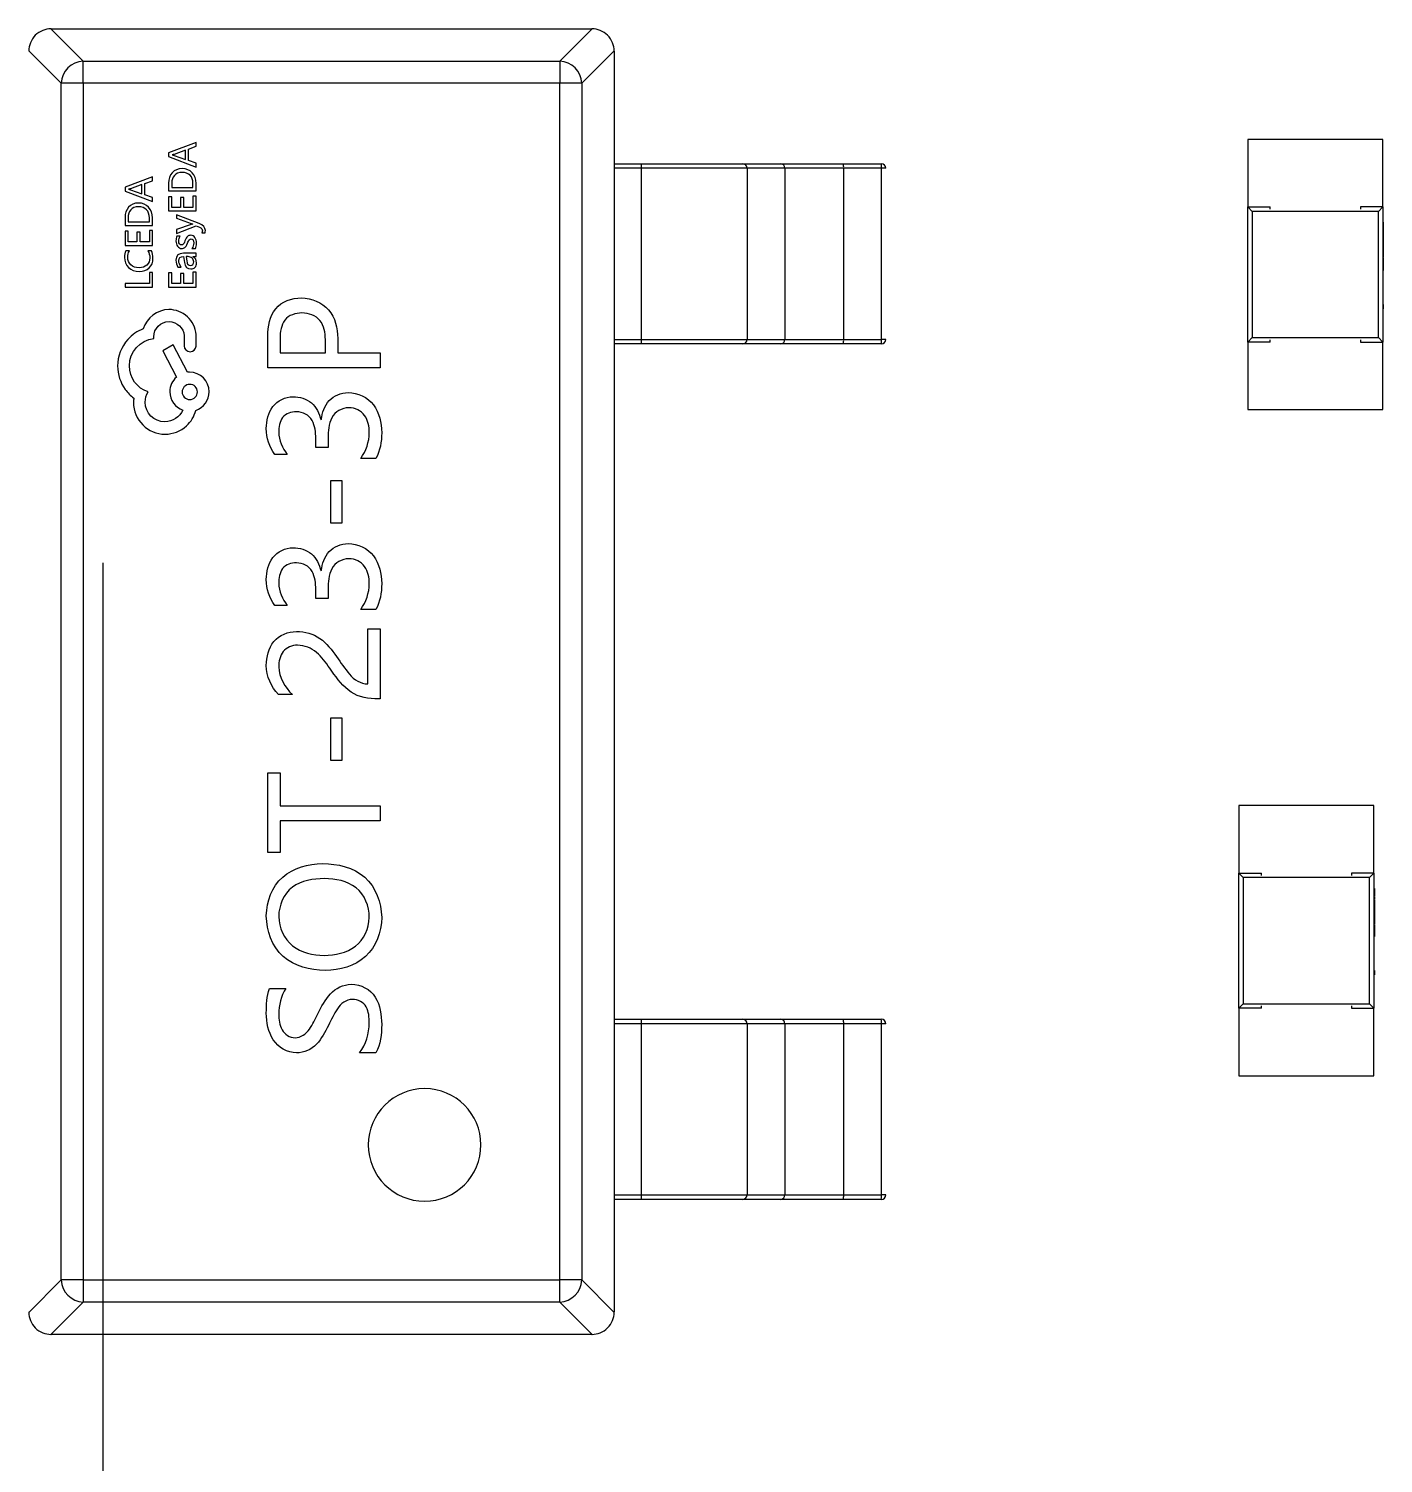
# Model space of a CAD drawing. Header units: millimetres. Extents: x 0 to 297, y 0 to 210.
# Drawn here: x 107.637 to 112.148, y 150.104 to 154.884 of the extents above; entities that cross this region are included whole.
import ezdxf

# ---------------------------------------------------------------- set-up
doc = ezdxf.new("R2010")
doc.units = ezdxf.units.MM
doc.layers.add('图框', color=7, linetype='Continuous')

# ---------------------------------------------------------------- blocks, each defined once
blk = doc.blocks.new('SW_CENTERMARKSYMBOL_6')
at = {"layer": '图框', "color": 0}
for p, q in [((0, 3.75), (0, 6.75)), ((0, 0), (0, 3.75))]:
    blk.add_line(p, q, dxfattribs=at)

msp = doc.modelspace()

# ---------------------------------------------------------------- linework, layer by layer
at = {"color": 7, "linetype": 'Continuous', "lineweight": 25}
for p, q in [((107.7105, 154.8836), (107.8184, 154.7757)), ((107.712, 154.8836), (109.512, 154.8836)), ((109.4055, 154.7757), (109.5134, 154.8836)), ((107.7449, 154.7021), (107.637, 154.81)), ((109.5869, 154.81), (109.479, 154.7021)), ((109.587, 154.8086), (109.587, 150.6086)), ((107.8184, 154.7021), (107.8184, 154.7757)), ((107.8184, 154.7757), (109.4055, 154.7757)), ((109.4055, 154.7757), (109.4055, 154.7021)), ((107.8184, 154.7021), (107.7449, 154.7021)), ((107.7449, 150.7151), (107.7449, 154.7021)), ((107.8184, 154.7021), (107.8184, 150.7151)), ((109.4055, 154.7021), (107.8184, 154.7021)), ((109.479, 154.7021), (109.4055, 154.7021)), ((109.4055, 150.7151), (109.4055, 154.7021)), ((109.479, 154.7021), (109.479, 150.7151)), ((111.6967, 154.5147), (111.6967, 154.2897)), ((112.1467, 154.5147), (111.6967, 154.5147)), ((112.1467, 154.2897), (112.1467, 154.5147)), ((108.1944, 154.5048), (108.1029, 154.47)), ((108.1029, 154.47), (108.1029, 154.4573)), ((108.159, 154.4788), (108.121, 154.465)), ((108.159, 154.4481), (108.159, 154.4788)), ((108.1694, 154.4824), (108.1944, 154.4918)), ((108.1694, 154.4443), (108.1694, 154.4824)), ((108.1944, 154.4918), (108.1944, 154.5048)), ((108.1029, 154.4573), (108.1944, 154.4225)), ((108.1146, 154.4635), (108.1146, 154.4632)), ((108.121, 154.4617), (108.159, 154.4481)), ((108.1944, 154.4355), (108.1694, 154.4443)), ((108.1944, 154.4225), (108.1944, 154.4355)), ((109.587, 154.4336), (109.6769, 154.4336)), ((109.6769, 154.4186), (109.587, 154.4186)), ((109.6769, 154.4336), (110.0152, 154.4336)), ((109.6769, 154.4336), (109.6769, 154.4186)), ((110.0293, 154.4186), (109.6769, 154.4186)), ((109.6769, 154.4186), (109.6769, 153.8486)), ((110.0152, 154.4336), (110.1411, 154.4336)), ((110.0293, 154.4186), (110.0293, 153.8486)), ((110.1552, 154.4186), (110.0293, 154.4186)), ((110.1411, 154.4336), (110.3499, 154.4336)), ((110.1552, 154.4186), (110.1552, 153.8486)), ((110.351, 154.4186), (110.1552, 154.4186)), ((110.3499, 154.4336), (110.4762, 154.4336)), ((110.351, 154.4186), (110.351, 153.8486)), ((110.4772, 154.4186), (110.351, 154.4186)), ((110.4772, 153.8486), (110.4772, 154.4186)), ((110.4912, 154.4186), (110.4772, 154.4186)), ((108.0492, 154.3902), (107.9577, 154.3554)), ((108.0242, 154.3678), (108.0492, 154.3772)), ((108.0492, 154.3772), (108.0492, 154.3902)), ((107.9577, 154.3554), (107.9577, 154.3427)), ((107.9577, 154.3427), (108.0492, 154.3079)), ((107.9694, 154.3489), (107.9694, 154.3486)), ((108.0138, 154.3642), (107.9758, 154.3503)), ((107.9758, 154.3471), (108.0138, 154.3335)), ((108.0138, 154.3335), (108.0138, 154.3642)), ((108.0242, 154.3297), (108.0242, 154.3678)), ((108.0492, 154.3209), (108.0242, 154.3297)), ((108.1029, 154.369), (108.1029, 154.3429)), ((108.1029, 154.3429), (108.1944, 154.3429)), ((108.1029, 154.3235), (108.1029, 154.2764)), ((108.1134, 154.3235), (108.1029, 154.3235)), ((108.1134, 154.3685), (108.1134, 154.3547)), ((108.1134, 154.3547), (108.184, 154.3547)), ((108.1134, 154.2882), (108.1134, 154.3235)), ((108.184, 154.3547), (108.184, 154.368)), ((108.1944, 154.3256), (108.184, 154.3256)), ((108.184, 154.3256), (108.184, 154.2882)), ((108.1944, 154.3429), (108.1944, 154.3681)), ((108.1944, 154.2764), (108.1944, 154.3256)), ((108.0492, 154.3079), (108.0492, 154.3209)), ((108.1029, 154.2764), (108.1944, 154.2764)), ((108.1427, 154.2882), (108.1134, 154.2882)), ((108.1427, 154.3209), (108.1427, 154.2882)), ((108.1532, 154.3209), (108.1427, 154.3209)), ((108.1532, 154.2882), (108.1532, 154.3209)), ((108.184, 154.2882), (108.1532, 154.2882)), ((111.6967, 153.8397), (111.6967, 154.2897)), ((111.7117, 154.2747), (111.6967, 154.2897)), ((111.6967, 154.2897), (111.7717, 154.2897)), ((111.7117, 154.2747), (111.7117, 153.8547)), ((112.1317, 154.2747), (111.7117, 154.2747)), ((111.7717, 154.2822), (111.7717, 154.2897)), ((112.0717, 154.2897), (112.0717, 154.2822)), ((112.1467, 154.2897), (112.0717, 154.2897)), ((112.1317, 154.2747), (112.1467, 154.2897)), ((112.1317, 153.8547), (112.1317, 154.2747)), ((112.1467, 154.2897), (112.1467, 153.8397)), ((107.9577, 154.2544), (107.9577, 154.2283)), ((107.9577, 154.2283), (108.0492, 154.2283)), ((107.9682, 154.2539), (107.9682, 154.2401)), ((107.9682, 154.2401), (108.0388, 154.2401)), ((108.0388, 154.2401), (108.0388, 154.2534)), ((108.0492, 154.2283), (108.0492, 154.2534)), ((108.2043, 154.2344), (108.129, 154.264)), ((108.129, 154.264), (108.129, 154.2521)), ((108.129, 154.2521), (108.1783, 154.2343)), ((108.1782, 154.2312), (108.129, 154.2141)), ((108.129, 154.2013), (108.1943, 154.2269)), ((108.1835, 154.2326), (108.1782, 154.2312)), ((108.1835, 154.2329), (108.1835, 154.2326)), ((108.1943, 154.2269), (108.2061, 154.2219)), ((112.1482, 154.239), (112.1467, 154.239)), ((112.1482, 154.2276), (112.1467, 154.2276)), ((112.1482, 154.239), (112.1482, 154.2276)), ((112.1482, 154.2276), (112.1482, 154.2234)), ((107.9577, 154.2089), (107.9577, 154.1618)), ((107.9682, 154.2089), (107.9577, 154.2089)), ((107.9682, 154.1736), (107.9682, 154.2089)), ((107.9975, 154.2063), (107.9975, 154.1736)), ((108.008, 154.2063), (107.9975, 154.2063)), ((108.008, 154.1736), (108.008, 154.2063)), ((108.0388, 154.211), (108.0388, 154.1736)), ((108.0492, 154.211), (108.0388, 154.211)), ((108.0492, 154.1618), (108.0492, 154.211)), ((108.129, 154.2141), (108.129, 154.2013)), ((108.1416, 154.1922), (108.1304, 154.1922)), ((108.214, 154.2036), (108.2242, 154.2036)), ((112.1482, 154.2234), (112.1467, 154.2234)), ((112.1482, 154.2116), (112.1467, 154.2116)), ((112.1482, 154.21), (112.1467, 154.21)), ((112.1482, 154.2055), (112.1467, 154.2055)), ((112.1482, 154.2012), (112.1467, 154.2012)), ((112.1482, 154.1898), (112.1467, 154.1898)), ((112.1482, 154.1856), (112.1467, 154.1856)), ((112.1482, 154.2234), (112.1482, 154.2116)), ((112.1482, 154.2055), (112.1482, 154.2026)), ((112.1482, 154.2012), (112.1482, 154.1898)), ((112.1482, 154.1898), (112.1482, 154.1856)), ((112.1482, 154.1856), (112.1482, 154.1737)), ((107.9577, 154.1618), (108.0492, 154.1618)), ((107.9722, 154.1434), (107.9599, 154.1434)), ((107.9975, 154.1736), (107.9682, 154.1736)), ((108.0388, 154.1736), (108.008, 154.1736)), ((108.0454, 154.1434), (108.0341, 154.1434)), ((108.1944, 154.1356), (108.1523, 154.1356)), ((108.1803, 154.1512), (108.1921, 154.1512)), ((108.1944, 154.1242), (108.1944, 154.1356)), ((112.1482, 154.1737), (112.1467, 154.1737)), ((112.1482, 154.1722), (112.1467, 154.1722)), ((112.1482, 154.1676), (112.1467, 154.1676)), ((112.1482, 154.1561), (112.1467, 154.1561)), ((112.1482, 154.1474), (112.1467, 154.1474)), ((112.1482, 154.1472), (112.1467, 154.1472)), ((112.1482, 154.1423), (112.1467, 154.1423)), ((112.1482, 154.1415), (112.1467, 154.1415)), ((112.1482, 154.141), (112.1467, 154.141)), ((112.1482, 154.1737), (112.1482, 154.173)), ((112.1482, 154.1589), (112.1482, 154.1561)), ((112.1482, 154.1561), (112.1482, 154.1474)), ((112.1482, 154.1474), (112.1482, 154.1472)), ((112.1482, 154.1472), (112.1482, 154.1423)), ((112.1482, 154.1423), (112.1482, 154.1415)), ((112.1482, 154.1415), (112.1482, 154.141)), ((112.1482, 154.141), (112.1482, 154.1253)), ((108.1336, 154.0895), (108.1448, 154.0895)), ((108.1528, 154.1242), (108.1556, 154.1048)), ((108.1679, 154.1242), (108.1616, 154.1242)), ((108.1616, 154.1242), (108.1637, 154.1089)), ((108.1843, 154.1242), (108.1944, 154.1242)), ((108.1843, 154.1239), (108.1843, 154.1242)), ((112.1482, 154.1253), (112.1467, 154.1253)), ((112.1482, 154.125), (112.1467, 154.125)), ((112.1482, 154.1238), (112.1467, 154.1238)), ((112.1467, 154.1213), (112.1482, 154.1213)), ((112.1482, 154.1213), (112.1467, 154.1213)), ((112.1482, 154.1212), (112.1467, 154.1212)), ((112.1482, 154.1212), (112.1467, 154.1212)), ((112.1482, 154.1191), (112.1467, 154.1191)), ((112.1482, 154.1119), (112.1467, 154.1119)), ((112.1482, 154.1007), (112.1467, 154.1007)), ((112.1467, 154.0962), (112.1482, 154.0962)), ((112.1482, 154.0962), (112.1467, 154.0962)), ((112.1482, 154.0949), (112.1467, 154.0949)), ((112.1482, 154.0829), (112.1467, 154.0829)), ((112.1482, 154.1253), (112.1482, 154.125)), ((112.1482, 154.1246), (112.1482, 154.1238)), ((112.1482, 154.1099), (112.1482, 154.1083)), ((112.1482, 154.0949), (112.1482, 154.0829)), ((112.1482, 154.0829), (112.1482, 154.079)), ((107.9577, 154.0347), (107.9577, 154.0229)), ((108.0388, 154.0347), (107.9577, 154.0347)), ((108.0388, 154.0712), (108.0388, 154.0347)), ((108.0492, 154.0712), (108.0388, 154.0712)), ((108.0492, 154.0229), (108.0492, 154.0712)), ((108.1029, 154.0701), (108.1029, 154.0229)), ((108.1134, 154.0701), (108.1029, 154.0701)), ((108.1134, 154.0347), (108.1134, 154.0701)), ((108.1427, 154.0347), (108.1134, 154.0347)), ((108.1427, 154.0675), (108.1427, 154.0347)), ((108.1532, 154.0675), (108.1427, 154.0675)), ((108.1532, 154.0347), (108.1532, 154.0675)), ((108.184, 154.0347), (108.1532, 154.0347)), ((108.184, 154.0721), (108.184, 154.0347)), ((108.1944, 154.0721), (108.184, 154.0721)), ((108.1944, 154.0229), (108.1944, 154.0721)), ((112.1482, 154.079), (112.1467, 154.079)), ((112.1482, 154.0788), (112.1467, 154.0788)), ((112.1482, 154.0786), (112.1467, 154.0786)), ((112.1482, 154.0784), (112.1467, 154.0784)), ((112.1482, 154.0536), (112.1467, 154.0536)), ((112.1482, 154.079), (112.1482, 154.0788)), ((112.1482, 154.0788), (112.1482, 154.0786)), ((112.1482, 154.0786), (112.1482, 154.0784)), ((107.9577, 154.0229), (108.0492, 154.0229)), ((108.1029, 154.0229), (108.1944, 154.0229)), ((112.1482, 154.0324), (112.1467, 154.0324)), ((112.1482, 154.0208), (112.1467, 154.0208)), ((112.1482, 153.9914), (112.1467, 153.9914)), ((112.1482, 153.9653), (112.1467, 153.9653)), ((112.1482, 153.9557), (112.1467, 153.9557)), ((112.1482, 153.9507), (112.1467, 153.9507)), ((112.1482, 153.9257), (112.1467, 153.9257)), ((112.1482, 153.9153), (112.1467, 153.9153)), ((108.0535, 153.8517), (108.0535, 153.8569)), ((108.155, 153.8608), (108.155, 153.8315)), ((108.1947, 153.8263), (108.1947, 153.8647)), ((108.4329, 153.7536), (108.4329, 153.8596)), ((108.4741, 153.8524), (108.4741, 153.8039)), ((108.625, 153.8039), (108.625, 153.8478)), ((108.6661, 153.8518), (108.6661, 153.8039)), ((109.587, 153.8486), (109.6769, 153.8486)), ((109.6769, 153.8486), (110.0293, 153.8486)), ((109.6769, 153.8486), (109.6769, 153.8336)), ((110.0293, 153.8486), (110.1552, 153.8486)), ((110.1552, 153.8486), (110.351, 153.8486)), ((110.351, 153.8486), (110.4772, 153.8486)), ((110.4912, 153.8486), (110.4772, 153.8486)), ((111.6967, 153.8397), (111.7117, 153.8547)), ((111.7117, 153.8547), (112.1317, 153.8547)), ((111.7717, 153.8397), (111.7717, 153.8472)), ((112.0717, 153.8472), (112.0717, 153.8397)), ((112.1467, 153.8397), (112.1317, 153.8547)), ((108.1179, 153.8302), (108.0834, 153.81)), ((108.0834, 153.81), (108.129, 153.7228)), ((108.1661, 153.7391), (108.1179, 153.8302)), ((108.4741, 153.8039), (108.625, 153.8039)), ((108.6661, 153.8039), (108.8079, 153.8039)), ((108.8079, 153.8039), (108.8079, 153.7536)), ((109.6769, 153.8336), (109.587, 153.8336)), ((110.0152, 153.8336), (109.6769, 153.8336)), ((110.1411, 153.8336), (110.0152, 153.8336)), ((110.3499, 153.8336), (110.1411, 153.8336)), ((110.4762, 153.8336), (110.3499, 153.8336)), ((111.6967, 153.8397), (111.6967, 153.6147)), ((111.7717, 153.8397), (111.6967, 153.8397)), ((112.0717, 153.8397), (112.1467, 153.8397)), ((112.1467, 153.6147), (112.1467, 153.8397)), ((108.8079, 153.7536), (108.4329, 153.7536)), ((108.1726, 153.7391), (108.1661, 153.7391)), ((111.6967, 153.6147), (112.1467, 153.6147)), ((108.6105, 153.581), (108.6114, 153.581)), ((108.593, 153.4884), (108.593, 153.5179)), ((108.6341, 153.5194), (108.6341, 153.4884)), ((108.4981, 153.4655), (108.4569, 153.4655)), ((108.6341, 153.4884), (108.593, 153.4884)), ((108.793, 153.4518), (108.7427, 153.4518)), ((108.6433, 153.2368), (108.6433, 153.3786)), ((108.6433, 153.3786), (108.6799, 153.3786)), ((108.6799, 153.3786), (108.6799, 153.2368)), ((108.6799, 153.2368), (108.6433, 153.2368)), ((108.6105, 153.0779), (108.6114, 153.0779)), ((108.593, 152.9853), (108.593, 153.0148)), ((108.6341, 152.9853), (108.593, 152.9853)), ((108.6341, 153.0164), (108.6341, 152.9853)), ((108.4981, 152.9624), (108.4569, 152.9624)), ((108.793, 152.9487), (108.7427, 152.9487)), ((108.7667, 152.7006), (108.7667, 152.8847)), ((108.7667, 152.8847), (108.8079, 152.8847)), ((108.8079, 152.8847), (108.8079, 152.6515)), ((108.5151, 152.6652), (108.4692, 152.6652)), ((108.8079, 152.6515), (108.7893, 152.6515)), ((108.6433, 152.5874), (108.6799, 152.5874)), ((108.6433, 152.4457), (108.6433, 152.5874)), ((108.6799, 152.5874), (108.6799, 152.4457)), ((108.6799, 152.4457), (108.6433, 152.4457)), ((108.4329, 152.1393), (108.4329, 152.4045)), ((108.4329, 152.4045), (108.4741, 152.4045)), ((108.4741, 152.4045), (108.4741, 152.2948)), ((108.4741, 152.2948), (108.8079, 152.2948)), ((108.8079, 152.2948), (108.8079, 152.2444)), ((111.667, 152.2954), (111.667, 152.0704)), ((112.117, 152.2954), (111.667, 152.2954)), ((112.117, 152.0704), (112.117, 152.2954)), ((108.4741, 152.2444), (108.4741, 152.1393)), ((108.8079, 152.2444), (108.4741, 152.2444)), ((108.4741, 152.1393), (108.4329, 152.1393)), ((111.667, 151.6204), (111.667, 152.0704)), ((111.682, 152.0554), (111.667, 152.0704)), ((111.667, 152.0704), (111.742, 152.0704)), ((111.682, 152.0554), (111.682, 151.6354)), ((112.102, 152.0554), (111.682, 152.0554)), ((111.742, 152.0629), (111.742, 152.0704)), ((112.117, 152.0704), (112.042, 152.0704)), ((112.042, 152.0704), (112.042, 152.0629)), ((112.102, 152.0554), (112.117, 152.0704)), ((112.102, 151.6354), (112.102, 152.0554)), ((112.117, 152.0704), (112.117, 151.6204)), ((112.1185, 152.0197), (112.117, 152.0197)), ((112.1185, 152.0083), (112.117, 152.0083)), ((112.1185, 152.0041), (112.117, 152.0041)), ((112.1185, 151.9923), (112.117, 151.9923)), ((112.1185, 151.9907), (112.117, 151.9907)), ((112.1185, 151.9862), (112.117, 151.9862)), ((112.1185, 151.9819), (112.117, 151.9819)), ((112.1185, 152.0197), (112.1185, 152.0083)), ((112.1185, 152.0083), (112.1185, 152.0041)), ((112.1185, 152.0041), (112.1185, 151.9923)), ((112.1185, 151.9862), (112.1185, 151.9833)), ((112.1185, 151.9819), (112.1185, 151.9705)), ((112.1185, 151.9705), (112.117, 151.9705)), ((112.1185, 151.9663), (112.117, 151.9663)), ((112.1185, 151.9544), (112.117, 151.9544)), ((112.1185, 151.9529), (112.117, 151.9529)), ((112.1185, 151.9483), (112.117, 151.9483)), ((112.1185, 151.9368), (112.117, 151.9368)), ((112.1185, 151.9705), (112.1185, 151.9663)), ((112.1185, 151.9663), (112.1185, 151.9544)), ((112.1185, 151.9544), (112.1185, 151.9537)), ((112.1185, 151.9396), (112.1185, 151.9368)), ((112.1185, 151.9368), (112.1185, 151.9281)), ((112.1185, 151.9281), (112.117, 151.9281)), ((112.1185, 151.9279), (112.117, 151.9279)), ((112.1185, 151.923), (112.117, 151.923)), ((112.1185, 151.9222), (112.117, 151.9222)), ((112.1185, 151.9217), (112.117, 151.9217)), ((112.1185, 151.906), (112.117, 151.906)), ((112.1185, 151.9057), (112.117, 151.9057)), ((112.1185, 151.9045), (112.117, 151.9045)), ((112.117, 151.902), (112.1185, 151.902)), ((112.1185, 151.902), (112.117, 151.902)), ((112.1185, 151.9019), (112.117, 151.9019)), ((112.1185, 151.9019), (112.117, 151.9019)), ((112.1185, 151.8998), (112.117, 151.8998)), ((112.1185, 151.8926), (112.117, 151.8926)), ((112.1185, 151.9281), (112.1185, 151.9279)), ((112.1185, 151.9279), (112.1185, 151.923)), ((112.1185, 151.923), (112.1185, 151.9222)), ((112.1185, 151.9222), (112.1185, 151.9217)), ((112.1185, 151.9217), (112.1185, 151.906)), ((112.1185, 151.906), (112.1185, 151.9057)), ((112.1185, 151.9053), (112.1185, 151.9045)), ((112.1185, 151.8906), (112.1185, 151.889)), ((112.1185, 151.8814), (112.117, 151.8814)), ((112.117, 151.8769), (112.1185, 151.8769)), ((112.1185, 151.8769), (112.117, 151.8769)), ((112.1185, 151.8756), (112.117, 151.8756)), ((112.1185, 151.8636), (112.117, 151.8636)), ((112.1185, 151.8597), (112.117, 151.8597)), ((112.1185, 151.8595), (112.117, 151.8595)), ((112.1185, 151.8593), (112.117, 151.8593)), ((112.1185, 151.8591), (112.117, 151.8591)), ((112.1185, 151.8756), (112.1185, 151.8636)), ((112.1185, 151.8636), (112.1185, 151.8597)), ((112.1185, 151.8597), (112.1185, 151.8595)), ((112.1185, 151.8595), (112.1185, 151.8593)), ((112.1185, 151.8593), (112.1185, 151.8591)), ((112.1185, 151.8343), (112.117, 151.8343)), ((112.1185, 151.8131), (112.117, 151.8131)), ((112.1185, 151.8015), (112.117, 151.8015)), ((112.1185, 151.7721), (112.117, 151.7721)), ((112.1185, 151.746), (112.117, 151.746)), ((112.1185, 151.7364), (112.117, 151.7364)), ((112.1185, 151.7314), (112.117, 151.7314)), ((112.1185, 151.7064), (112.117, 151.7064)), ((112.1185, 151.696), (112.117, 151.696)), ((108.4386, 151.6865), (108.4935, 151.6865)), ((111.667, 151.6204), (111.682, 151.6354)), ((111.667, 151.6204), (111.667, 151.3954)), ((111.742, 151.6204), (111.667, 151.6204)), ((111.682, 151.6354), (112.102, 151.6354)), ((111.742, 151.6204), (111.742, 151.6279)), ((112.042, 151.6279), (112.042, 151.6204)), ((112.042, 151.6204), (112.117, 151.6204)), ((112.117, 151.6204), (112.102, 151.6354)), ((112.117, 151.3954), (112.117, 151.6204)), ((109.587, 151.5836), (109.6769, 151.5836)), ((109.6769, 151.5686), (109.587, 151.5686)), ((109.6769, 151.5836), (110.0152, 151.5836)), ((109.6769, 151.5836), (109.6769, 151.5686)), ((110.0293, 151.5686), (109.6769, 151.5686)), ((109.6769, 151.5686), (109.6769, 150.9986)), ((110.0152, 151.5836), (110.1411, 151.5836)), ((110.0293, 151.5686), (110.0293, 150.9986)), ((110.1552, 151.5686), (110.0293, 151.5686)), ((110.1411, 151.5836), (110.3499, 151.5836)), ((110.1552, 151.5686), (110.1552, 150.9986)), ((110.351, 151.5686), (110.1552, 151.5686)), ((110.3499, 151.5836), (110.4762, 151.5836)), ((110.351, 151.5686), (110.351, 150.9986)), ((110.4772, 151.5686), (110.351, 151.5686)), ((110.4772, 150.9986), (110.4772, 151.5686)), ((110.4912, 151.5686), (110.4772, 151.5686)), ((108.793, 151.4716), (108.7382, 151.4716)), ((111.667, 151.3954), (112.117, 151.3954)), ((109.587, 150.9986), (109.6769, 150.9986)), ((109.6769, 150.9836), (109.587, 150.9836)), ((109.6769, 150.9986), (110.0293, 150.9986)), ((109.6769, 150.9986), (109.6769, 150.9836)), ((110.0152, 150.9836), (109.6769, 150.9836)), ((110.1411, 150.9836), (110.0152, 150.9836)), ((110.0293, 150.9986), (110.1552, 150.9986)), ((110.3499, 150.9836), (110.1411, 150.9836)), ((110.1552, 150.9986), (110.351, 150.9986)), ((110.4762, 150.9836), (110.3499, 150.9836)), ((110.351, 150.9986), (110.4772, 150.9986)), ((110.4912, 150.9986), (110.4772, 150.9986)), ((107.637, 150.6072), (107.7449, 150.7151)), ((107.8184, 150.7151), (107.7449, 150.7151)), ((107.8184, 150.7151), (109.4055, 150.7151)), ((107.8184, 150.7151), (107.8184, 150.6415)), ((109.479, 150.7151), (109.4055, 150.7151)), ((109.4055, 150.6415), (109.4055, 150.7151)), ((109.479, 150.7151), (109.5869, 150.6072)), ((107.8184, 150.6415), (107.7105, 150.5336)), ((109.4055, 150.6415), (107.8184, 150.6415)), ((109.5134, 150.5336), (109.4055, 150.6415)), ((109.512, 150.5336), (107.712, 150.5336))]:
    msp.add_line(p, q, dxfattribs=at)
for centre, radius, start, end in [((107.8219, 154.6987), 0.077, 92.5397, 177.4603), ((109.4021, 154.6987), 0.077, 2.5397, 87.4603), ((110.0147, 154.419), 0.0146, 358.2746, 88.1638), ((110.1407, 154.419), 0.0146, 358.2746, 88.1638), ((110.2964, 154.4223), 0.0547, 356.086, 11.8946), ((110.4762, 154.4186), 0.015, 0, 90), ((110.4227, 154.4223), 0.0547, 356.086, 11.8946), ((110.0147, 153.8482), 0.0146, 271.8362, 1.7254), ((110.1407, 153.8482), 0.0146, 271.8362, 1.7254), ((110.2964, 153.8449), 0.0547, 348.1054, 3.914), ((110.4762, 153.8486), 0.015, 270, 0), ((110.4227, 153.8449), 0.0547, 348.1054, 3.914), ((110.0147, 151.569), 0.0146, 358.2746, 88.1638), ((110.1407, 151.569), 0.0146, 358.2746, 88.1638), ((110.2964, 151.5723), 0.0547, 356.086, 11.8946), ((110.4762, 151.5686), 0.015, 0, 90), ((110.4227, 151.5723), 0.0547, 356.086, 11.8946), ((108.9555, 151.1651), 0.1875, 0, 180), ((108.9555, 151.1651), 0.1875, 180, 0), ((110.0147, 150.9982), 0.0146, 271.8362, 1.7254), ((110.1407, 150.9982), 0.0146, 271.8362, 1.7254), ((110.2964, 150.9949), 0.0547, 348.1054, 3.914), ((110.4762, 150.9986), 0.015, 270, 0), ((110.4227, 150.9949), 0.0547, 348.1054, 3.914), ((107.8219, 150.7185), 0.077, 182.5397, 267.4603), ((109.4021, 150.7185), 0.077, 272.5397, 357.4603)]:
    msp.add_arc(centre, radius, start, end, dxfattribs=at)
for points in [[(107.7105, 154.8836), (107.6932, 154.8832), (107.6732, 154.8759), (107.6447, 154.8474), (107.6373, 154.8274), (107.637, 154.81)], [(109.5869, 154.81), (109.5866, 154.8274), (109.5792, 154.8474), (109.5507, 154.8759), (109.5307, 154.8832), (109.5134, 154.8836)], [(108.4329, 153.8596), (108.4334, 153.8918), (108.4394, 153.9253), (108.4795, 153.9756), (108.513, 153.9862), (108.5452, 153.9868)], [(108.5452, 153.9868), (108.5792, 153.9861), (108.6133, 153.9726), (108.6575, 153.9208), (108.6666, 153.8858), (108.6661, 153.8518)], [(108.5471, 153.9365), (108.5258, 153.936), (108.5031, 153.9299), (108.4774, 153.8961), (108.4744, 153.8737), (108.4741, 153.8524)], [(108.625, 153.8478), (108.6248, 153.8703), (108.621, 153.8938), (108.593, 153.9289), (108.5695, 153.9361), (108.5471, 153.9365)], [(108.1986, 153.6734), (108.1986, 153.6877), (108.1876, 153.6987), (108.1589, 153.6987), (108.1479, 153.687), (108.1479, 153.6734)], [(108.1479, 153.6734), (108.1479, 153.6597), (108.1589, 153.648), (108.1876, 153.648), (108.1986, 153.6597), (108.1986, 153.6734)], [(108.4283, 153.5514), (108.4287, 153.5774), (108.4343, 153.604), (108.4657, 153.6453), (108.4912, 153.657), (108.5172, 153.6576)], [(108.5172, 153.6576), (108.5391, 153.6572), (108.5616, 153.6515), (108.5949, 153.6229), (108.6045, 153.602), (108.6105, 153.581)], [(108.6114, 153.581), (108.6144, 153.6042), (108.6219, 153.6274), (108.6535, 153.6619), (108.677, 153.6708), (108.7004, 153.6713)], [(108.7004, 153.6713), (108.7331, 153.6705), (108.7655, 153.6562), (108.8051, 153.6042), (108.8118, 153.5705), (108.8125, 153.5378)], [(108.5288, 153.6073), (108.5115, 153.6068), (108.4932, 153.6019), (108.4721, 153.5745), (108.4697, 153.5563), (108.4695, 153.539)], [(108.593, 153.5179), (108.5926, 153.5387), (108.591, 153.5605), (108.5706, 153.5969), (108.5497, 153.6068), (108.5288, 153.6073)], [(108.7033, 153.621), (108.6801, 153.6202), (108.6572, 153.6082), (108.6361, 153.5667), (108.6345, 153.5427), (108.6341, 153.5194)], [(108.7713, 153.5378), (108.771, 153.558), (108.7672, 153.5788), (108.7437, 153.6117), (108.7235, 153.6205), (108.7033, 153.621)], [(108.4283, 153.0484), (108.4287, 153.0743), (108.4343, 153.101), (108.4657, 153.1422), (108.4912, 153.1539), (108.5172, 153.1545)], [(108.5172, 153.1545), (108.5391, 153.1542), (108.5616, 153.1484), (108.5949, 153.1198), (108.6045, 153.099), (108.6105, 153.0779)], [(108.6114, 153.0779), (108.6144, 153.1011), (108.6219, 153.1244), (108.6535, 153.1589), (108.677, 153.1677), (108.7004, 153.1682)], [(108.7004, 153.1682), (108.7331, 153.1674), (108.7655, 153.1532), (108.8051, 153.1011), (108.8118, 153.0674), (108.8125, 153.0348)], [(108.5288, 153.1042), (108.5115, 153.1038), (108.4932, 153.0988), (108.4721, 153.0714), (108.4697, 153.0532), (108.4695, 153.036)], [(108.593, 153.0148), (108.5926, 153.0357), (108.591, 153.0574), (108.5706, 153.0938), (108.5497, 153.1037), (108.5288, 153.1042)], [(108.7033, 153.1179), (108.6801, 153.1172), (108.6572, 153.1051), (108.6361, 153.0636), (108.6345, 153.0396), (108.6341, 153.0164)], [(108.7713, 153.0348), (108.771, 153.0549), (108.7672, 153.0757), (108.7437, 153.1086), (108.7235, 153.1174), (108.7033, 153.1179)], [(108.4283, 152.7622), (108.4289, 152.7907), (108.4354, 152.8201), (108.4715, 152.8641), (108.5003, 152.8748), (108.5288, 152.8755)], [(108.5288, 152.8755), (108.5564, 152.8752), (108.5843, 152.8684), (108.6291, 152.8363), (108.6466, 152.8144), (108.6623, 152.7917)], [(108.5324, 152.8298), (108.5144, 152.8295), (108.496, 152.8227), (108.4735, 152.7944), (108.4699, 152.7757), (108.4695, 152.7576)], [(108.6394, 152.7533), (108.6262, 152.7721), (108.6124, 152.7906), (108.5781, 152.8211), (108.5554, 152.8292), (108.5324, 152.8298)], [(108.7893, 152.6515), (108.7575, 152.6521), (108.7253, 152.6604), (108.6763, 152.7009), (108.6577, 152.7273), (108.6394, 152.7533)], [(108.6623, 152.7917), (108.676, 152.7718), (108.6897, 152.7518), (108.7206, 152.7146), (108.7425, 152.701), (108.7667, 152.7006)], [(108.4283, 151.9287), (108.4293, 151.9767), (108.4469, 152.0252), (108.5188, 152.0889), (108.568, 152.1019), (108.616, 152.1027)], [(108.616, 152.1027), (108.6661, 152.1017), (108.7181, 152.0899), (108.7937, 152.0239), (108.8112, 151.9728), (108.8125, 151.9226)], [(108.6215, 152.0524), (108.5841, 152.0519), (108.5452, 152.0457), (108.4852, 152.0012), (108.4704, 151.9632), (108.4695, 151.9259)], [(108.7713, 151.9228), (108.7704, 151.9602), (108.7567, 151.9985), (108.6979, 152.0448), (108.6589, 152.0516), (108.6215, 152.0524)], [(108.6248, 151.746), (108.5743, 151.747), (108.522, 151.7593), (108.4465, 151.8265), (108.4295, 151.8781), (108.4283, 151.9287)], [(108.4695, 151.9259), (108.4704, 151.8886), (108.4865, 151.8516), (108.5451, 151.8053), (108.5835, 151.7971), (108.6208, 151.7963)], [(108.6208, 151.7963), (108.6576, 151.797), (108.6956, 151.8047), (108.7541, 151.8495), (108.7704, 151.8859), (108.7713, 151.9228)], [(108.8125, 151.9226), (108.8115, 151.8742), (108.7947, 151.825), (108.7227, 151.7603), (108.6732, 151.7471), (108.6248, 151.746)], [(108.6001, 151.6016), (108.6115, 151.6252), (108.6241, 151.6487), (108.6595, 151.6876), (108.6849, 151.6995), (108.7112, 151.7002)], [(108.7112, 151.7002), (108.7429, 151.6993), (108.7746, 151.6845), (108.8078, 151.6305), (108.812, 151.5977), (108.8125, 151.566)], [(108.7154, 151.6499), (108.6945, 151.6493), (108.6762, 151.6356), (108.6534, 151.6008), (108.6446, 151.5819), (108.6353, 151.5633)], [(108.7713, 151.5716), (108.7711, 151.5898), (108.7695, 151.6087), (108.7521, 151.6408), (108.7336, 151.6496), (108.7154, 151.6499)], [(108.5289, 151.4716), (108.4979, 151.4724), (108.4682, 151.489), (108.4347, 151.5414), (108.4288, 151.5731), (108.4283, 151.6042)], [(108.4695, 151.6002), (108.4697, 151.5824), (108.4724, 151.5642), (108.4896, 151.533), (108.5062, 151.5225), (108.524, 151.5219)], [(108.524, 151.5219), (108.5435, 151.5222), (108.5608, 151.5344), (108.5827, 151.5666), (108.5914, 151.5841), (108.6001, 151.6016)], [(108.6353, 151.5633), (108.6241, 151.5411), (108.6123, 151.5187), (108.5786, 151.4821), (108.5538, 151.4721), (108.5289, 151.4716)], [(107.637, 150.6072), (107.6373, 150.5898), (107.6447, 150.5698), (107.6732, 150.5413), (107.6932, 150.5339), (107.7105, 150.5336)], [(109.5134, 150.5336), (109.5307, 150.5339), (109.5507, 150.5413), (109.5792, 150.5698), (109.5866, 150.5898), (109.5869, 150.6072)]]:
    msp.add_open_spline(points, degree=3, knots=[0, 0, 0, 0, 0.5, 0.5, 1, 1, 1, 1], dxfattribs=at)
for points in [[(107.712, 154.8836), (107.7115, 154.8836), (107.711, 154.8836), (107.7105, 154.8836)], [(109.5134, 154.8836), (109.5129, 154.8836), (109.5124, 154.8836), (109.512, 154.8836)], [(107.637, 154.81), (107.637, 154.8096), (107.637, 154.8091), (107.637, 154.8086)], [(109.587, 154.8086), (109.587, 154.8091), (109.5869, 154.8096), (109.5869, 154.81)], [(108.121, 154.465), (108.1197, 154.4645), (108.1176, 154.464), (108.1146, 154.4635)], [(108.1146, 154.4632), (108.1173, 154.4628), (108.1195, 154.4623), (108.121, 154.4617)], [(108.1475, 154.4174), (108.1339, 154.4174), (108.1231, 154.4128), (108.115, 154.4036)], [(108.1816, 154.4036), (108.173, 154.4128), (108.1616, 154.4174), (108.1475, 154.4174)], [(108.115, 154.4036), (108.1069, 154.3944), (108.1029, 154.3829), (108.1029, 154.369)], [(108.122, 154.3949), (108.1163, 154.3882), (108.1134, 154.3794), (108.1134, 154.3685)], [(108.1478, 154.405), (108.1364, 154.405), (108.1278, 154.4016), (108.122, 154.3949)], [(108.1744, 154.3952), (108.1681, 154.4017), (108.1592, 154.405), (108.1478, 154.405)], [(108.184, 154.368), (108.184, 154.3796), (108.1808, 154.3887), (108.1744, 154.3952)], [(108.1944, 154.3681), (108.1944, 154.3825), (108.1901, 154.3944), (108.1816, 154.4036)], [(107.9758, 154.3503), (107.9745, 154.3499), (107.9724, 154.3494), (107.9694, 154.3489)], [(107.9694, 154.3486), (107.9721, 154.3482), (107.9743, 154.3477), (107.9758, 154.3471)], [(107.9698, 154.289), (107.9617, 154.2798), (107.9577, 154.2683), (107.9577, 154.2544)], [(107.9768, 154.2803), (107.9711, 154.2736), (107.9682, 154.2648), (107.9682, 154.2539)], [(108.0023, 154.3028), (107.9887, 154.3028), (107.9779, 154.2982), (107.9698, 154.289)], [(108.0026, 154.2904), (107.9912, 154.2904), (107.9826, 154.287), (107.9768, 154.2803)], [(108.0364, 154.289), (108.0278, 154.2982), (108.0165, 154.3028), (108.0023, 154.3028)], [(108.0292, 154.2806), (108.0229, 154.2871), (108.014, 154.2904), (108.0026, 154.2904)], [(108.0388, 154.2534), (108.0388, 154.265), (108.0356, 154.2741), (108.0292, 154.2806)], [(108.0492, 154.2534), (108.0492, 154.2679), (108.045, 154.2798), (108.0364, 154.289)], [(108.1783, 154.2343), (108.1805, 154.2336), (108.1823, 154.2331), (108.1835, 154.2329)], [(108.2252, 154.211), (108.2252, 154.2211), (108.2182, 154.2288), (108.2043, 154.2344)], [(108.1304, 154.1922), (108.1285, 154.1874), (108.1275, 154.1823), (108.1275, 154.1767)], [(108.1368, 154.1756), (108.1368, 154.1818), (108.1384, 154.1873), (108.1416, 154.1922)], [(108.1658, 154.1915), (108.1629, 154.1889), (108.1601, 154.184), (108.1573, 154.1767)], [(108.1657, 154.1686), (108.1679, 154.1746), (108.1699, 154.1786), (108.1715, 154.1806)], [(108.1766, 154.1953), (108.1723, 154.1953), (108.1687, 154.194), (108.1658, 154.1915)], [(108.1715, 154.1806), (108.1732, 154.1826), (108.1752, 154.1835), (108.1777, 154.1835)], [(108.1907, 154.1879), (108.1873, 154.1929), (108.1826, 154.1953), (108.1766, 154.1953)], [(108.1777, 154.1835), (108.1836, 154.1835), (108.1866, 154.179), (108.1866, 154.17)], [(108.1959, 154.1689), (108.1959, 154.1767), (108.1942, 154.1831), (108.1907, 154.1879)], [(108.2061, 154.2219), (108.2123, 154.2193), (108.2154, 154.2154), (108.2154, 154.2101)], [(108.2154, 154.2101), (108.2154, 154.208), (108.2149, 154.2059), (108.214, 154.2036)], [(108.2242, 154.2036), (108.2249, 154.2057), (108.2252, 154.2082), (108.2252, 154.211)], [(112.1482, 154.21), (112.1482, 154.21), (112.1482, 154.2085), (112.1482, 154.2055)], [(107.9599, 154.1434), (107.9574, 154.1377), (107.9561, 154.1305), (107.9561, 154.1218)], [(107.9668, 154.1219), (107.9668, 154.1297), (107.9686, 154.1369), (107.9722, 154.1434)], [(108.0341, 154.1434), (108.0382, 154.1368), (108.0402, 154.1289), (108.0402, 154.1198)], [(108.0508, 154.1181), (108.0508, 154.1283), (108.049, 154.1367), (108.0454, 154.1434)], [(108.1275, 154.1767), (108.1275, 154.1695), (108.1293, 154.1635), (108.1327, 154.1586)], [(108.1523, 154.1356), (108.1358, 154.1356), (108.1275, 154.1277), (108.1275, 154.112)], [(108.1327, 154.1586), (108.1362, 154.1537), (108.1409, 154.1512), (108.1467, 154.1512)], [(108.1393, 154.1665), (108.1376, 154.1688), (108.1368, 154.1719), (108.1368, 154.1756)], [(108.1456, 154.163), (108.143, 154.163), (108.1409, 154.1642), (108.1393, 154.1665)], [(108.1517, 154.1656), (108.1503, 154.1639), (108.1483, 154.163), (108.1456, 154.163)], [(108.1467, 154.1512), (108.1507, 154.1512), (108.1542, 154.1523), (108.157, 154.1545)], [(108.1573, 154.1767), (108.1551, 154.1709), (108.1532, 154.1672), (108.1517, 154.1656)], [(108.157, 154.1545), (108.1599, 154.1566), (108.1628, 154.1614), (108.1657, 154.1686)], [(108.1866, 154.17), (108.1866, 154.1633), (108.1845, 154.157), (108.1803, 154.1512)], [(108.1921, 154.1512), (108.1946, 154.1562), (108.1959, 154.1621), (108.1959, 154.1689)], [(112.1482, 154.1722), (112.1482, 154.1722), (112.1482, 154.1707), (112.1482, 154.1676)], [(112.1482, 154.1676), (112.1482, 154.1646), (112.1482, 154.1608), (112.1482, 154.1561)], [(107.9561, 154.1218), (107.9561, 154.1082), (107.9606, 154.097), (107.9696, 154.0881)], [(107.977, 154.0969), (107.9702, 154.1034), (107.9668, 154.1117), (107.9668, 154.1219)], [(107.9696, 154.0881), (107.9786, 154.0793), (107.9904, 154.0749), (108.0052, 154.0749)], [(108.0045, 154.0873), (107.993, 154.0873), (107.9838, 154.0905), (107.977, 154.0969)], [(108.0306, 154.0963), (108.0241, 154.0903), (108.0154, 154.0873), (108.0045, 154.0873)], [(108.0052, 154.0749), (108.0189, 154.0749), (108.0299, 154.0788), (108.0383, 154.0867)], [(108.0402, 154.1198), (108.0402, 154.1101), (108.037, 154.1023), (108.0306, 154.0963)], [(108.0383, 154.0867), (108.0466, 154.0945), (108.0508, 154.105), (108.0508, 154.1181)], [(108.1275, 154.112), (108.1275, 154.1035), (108.1295, 154.096), (108.1336, 154.0895)], [(108.1368, 154.1109), (108.1368, 154.1197), (108.1422, 154.1242), (108.1528, 154.1242)], [(108.1448, 154.0895), (108.1395, 154.096), (108.1368, 154.1031), (108.1368, 154.1109)], [(108.1556, 154.1048), (108.1576, 154.0903), (108.1647, 154.0831), (108.1769, 154.0831)], [(108.1637, 154.1089), (108.1644, 154.1035), (108.1657, 154.0998), (108.1677, 154.0978)], [(108.1677, 154.0978), (108.1696, 154.0958), (108.1724, 154.0947), (108.176, 154.0947)], [(108.1812, 154.1193), (108.1777, 154.1225), (108.1732, 154.1242), (108.1679, 154.1242)], [(108.176, 154.0947), (108.1791, 154.0947), (108.1816, 154.0958), (108.1836, 154.0981)], [(108.1769, 154.0831), (108.1827, 154.0831), (108.1874, 154.085), (108.1908, 154.0887)], [(108.1865, 154.1068), (108.1865, 154.1118), (108.1848, 154.116), (108.1812, 154.1193)], [(108.1836, 154.0981), (108.1856, 154.1003), (108.1865, 154.1032), (108.1865, 154.1068)], [(108.1959, 154.1038), (108.1959, 154.1127), (108.1921, 154.1193), (108.1843, 154.1239)], [(108.1908, 154.0887), (108.1942, 154.0925), (108.1959, 154.0975), (108.1959, 154.1038)], [(112.1482, 154.1238), (112.1482, 154.1221), (112.1482, 154.1213), (112.1482, 154.1213)], [(112.1482, 154.1191), (112.1482, 154.1172), (112.1482, 154.1148), (112.1482, 154.1119)], [(112.1482, 154.1119), (112.1482, 154.1074), (112.1482, 154.1036), (112.1482, 154.1007)], [(112.1482, 154.1007), (112.1482, 154.0977), (112.1482, 154.0962), (112.1482, 154.0962)], [(108.1036, 153.948), (108.0646, 153.9473), (108.0301, 153.9206), (108.0184, 153.8835)], [(108.1654, 153.9239), (108.1485, 153.9395), (108.1264, 153.948), (108.1036, 153.948)], [(112.1482, 153.9653), (112.1482, 153.9616), (112.1482, 153.9585), (112.1482, 153.9557)], [(112.1482, 153.9557), (112.1482, 153.9539), (112.1482, 153.9524), (112.1482, 153.9507)], [(108.0535, 153.8569), (108.0535, 153.8848), (108.0763, 153.9076), (108.1043, 153.9076)], [(108.1043, 153.9076), (108.1309, 153.9076), (108.1531, 153.8874), (108.155, 153.8608)], [(108.1947, 153.8647), (108.1928, 153.8874), (108.1823, 153.9083), (108.1654, 153.9239)], [(107.967, 153.8484), (107.9455, 153.8237), (107.9331, 153.7924), (107.9331, 153.7599)], [(108.0184, 153.8835), (107.9989, 153.8764), (107.9813, 153.864), (107.967, 153.8484)], [(107.9722, 153.7606), (107.9722, 153.8074), (108.008, 153.8465), (108.0535, 153.8517)], [(108.155, 153.8315), (108.155, 153.8302), (108.1544, 153.8289), (108.1544, 153.8276)], [(108.1544, 153.8276), (108.1544, 153.8165), (108.1635, 153.8074), (108.1745, 153.8074)], [(108.1745, 153.8074), (108.185, 153.8074), (108.1941, 153.8159), (108.1947, 153.8263)], [(107.9331, 153.7599), (107.9331, 153.7313), (107.9422, 153.7046), (107.9585, 153.6818)], [(108.0346, 153.6734), (107.9982, 153.6857), (107.9722, 153.7196), (107.9722, 153.7606)], [(108.129, 153.7228), (108.1153, 153.7111), (108.1069, 153.6935), (108.1069, 153.674)], [(108.2377, 153.674), (108.2377, 153.7098), (108.2084, 153.7391), (108.1726, 153.7391)], [(107.9585, 153.6818), (107.9663, 153.6708), (107.9761, 153.6617), (107.9871, 153.6532)], [(107.9871, 153.6532), (107.9865, 153.648), (107.9858, 153.6434), (107.9858, 153.6382)], [(108.0249, 153.6389), (108.0249, 153.6512), (108.0288, 153.6636), (108.0346, 153.6734)], [(108.1069, 153.674), (108.1069, 153.646), (108.1251, 153.622), (108.1498, 153.6129)], [(108.1934, 153.6122), (108.2194, 153.6207), (108.2377, 153.6454), (108.2377, 153.674)], [(107.9858, 153.6382), (107.9858, 153.6103), (107.9969, 153.5836), (108.0171, 153.5634)], [(108.09, 153.5738), (108.0542, 153.5738), (108.0249, 153.6031), (108.0249, 153.6389)], [(108.1498, 153.6129), (108.1394, 153.5901), (108.1166, 153.5738), (108.09, 153.5738)], [(108.1622, 153.5601), (108.1778, 153.5745), (108.1882, 153.592), (108.1934, 153.6122)], [(108.0171, 153.5634), (108.0366, 153.5439), (108.0633, 153.5328), (108.0913, 153.5328)], [(108.0913, 153.5328), (108.1173, 153.5328), (108.1427, 153.5426), (108.1622, 153.5601)], [(108.4569, 153.4655), (108.4385, 153.4902), (108.4289, 153.5207), (108.4283, 153.5514)], [(108.4695, 153.539), (108.4701, 153.5122), (108.4814, 153.4865), (108.4981, 153.4655)], [(108.7427, 153.4518), (108.7608, 153.4767), (108.7708, 153.507), (108.7713, 153.5378)], [(108.8125, 153.5378), (108.8122, 153.508), (108.8076, 153.4777), (108.793, 153.4518)], [(108.4569, 152.9624), (108.4385, 152.9871), (108.4289, 153.0176), (108.4283, 153.0484)], [(108.4695, 153.036), (108.4701, 153.0091), (108.4814, 152.9835), (108.4981, 152.9624)], [(108.7427, 152.9487), (108.7608, 152.9737), (108.7708, 153.004), (108.7713, 153.0348)], [(108.8125, 153.0348), (108.8122, 153.005), (108.8076, 152.9747), (108.793, 152.9487)], [(108.4692, 152.6652), (108.4436, 152.6907), (108.4291, 152.726), (108.4283, 152.7622)], [(108.4695, 152.7576), (108.4707, 152.7223), (108.49, 152.6901), (108.5151, 152.6652)], [(112.1185, 151.9907), (112.1185, 151.9907), (112.1185, 151.9892), (112.1185, 151.9862)], [(112.1185, 151.9529), (112.1185, 151.9529), (112.1185, 151.9514), (112.1185, 151.9483)], [(112.1185, 151.9483), (112.1185, 151.9453), (112.1185, 151.9415), (112.1185, 151.9368)], [(112.1185, 151.9045), (112.1185, 151.9028), (112.1185, 151.902), (112.1185, 151.902)], [(112.1185, 151.8998), (112.1185, 151.8979), (112.1185, 151.8955), (112.1185, 151.8926)], [(112.1185, 151.8926), (112.1185, 151.8881), (112.1185, 151.8843), (112.1185, 151.8814)], [(112.1185, 151.8814), (112.1185, 151.8784), (112.1185, 151.8769), (112.1185, 151.8769)], [(112.1185, 151.746), (112.1185, 151.7423), (112.1185, 151.7392), (112.1185, 151.7364)], [(112.1185, 151.7364), (112.1185, 151.7346), (112.1185, 151.7331), (112.1185, 151.7314)], [(108.4283, 151.6042), (108.4284, 151.632), (108.429, 151.6604), (108.4386, 151.6865)], [(108.4935, 151.6865), (108.4766, 151.6613), (108.4699, 151.6306), (108.4695, 151.6002)], [(108.7382, 151.4716), (108.7602, 151.4997), (108.7705, 151.5358), (108.7713, 151.5716)], [(108.8125, 151.566), (108.8119, 151.5336), (108.8088, 151.5), (108.793, 151.4716)], [(107.637, 150.6086), (107.637, 150.6081), (107.637, 150.6076), (107.637, 150.6072)], [(109.5869, 150.6072), (109.5869, 150.6076), (109.587, 150.6081), (109.587, 150.6086)], [(107.7105, 150.5336), (107.711, 150.5336), (107.7115, 150.5336), (107.712, 150.5336)], [(109.512, 150.5336), (109.5124, 150.5336), (109.5129, 150.5336), (109.5134, 150.5336)]]:
    msp.add_open_spline(points, degree=3, dxfattribs=at)

# ---------------------------------------------------------------- block references
at = {"layer": '图框'}
msp.add_blockref('SW_CENTERMARKSYMBOL_6', (107.8846, 146.3544), dxfattribs=at)

doc.saveas('drawing.dxf')
